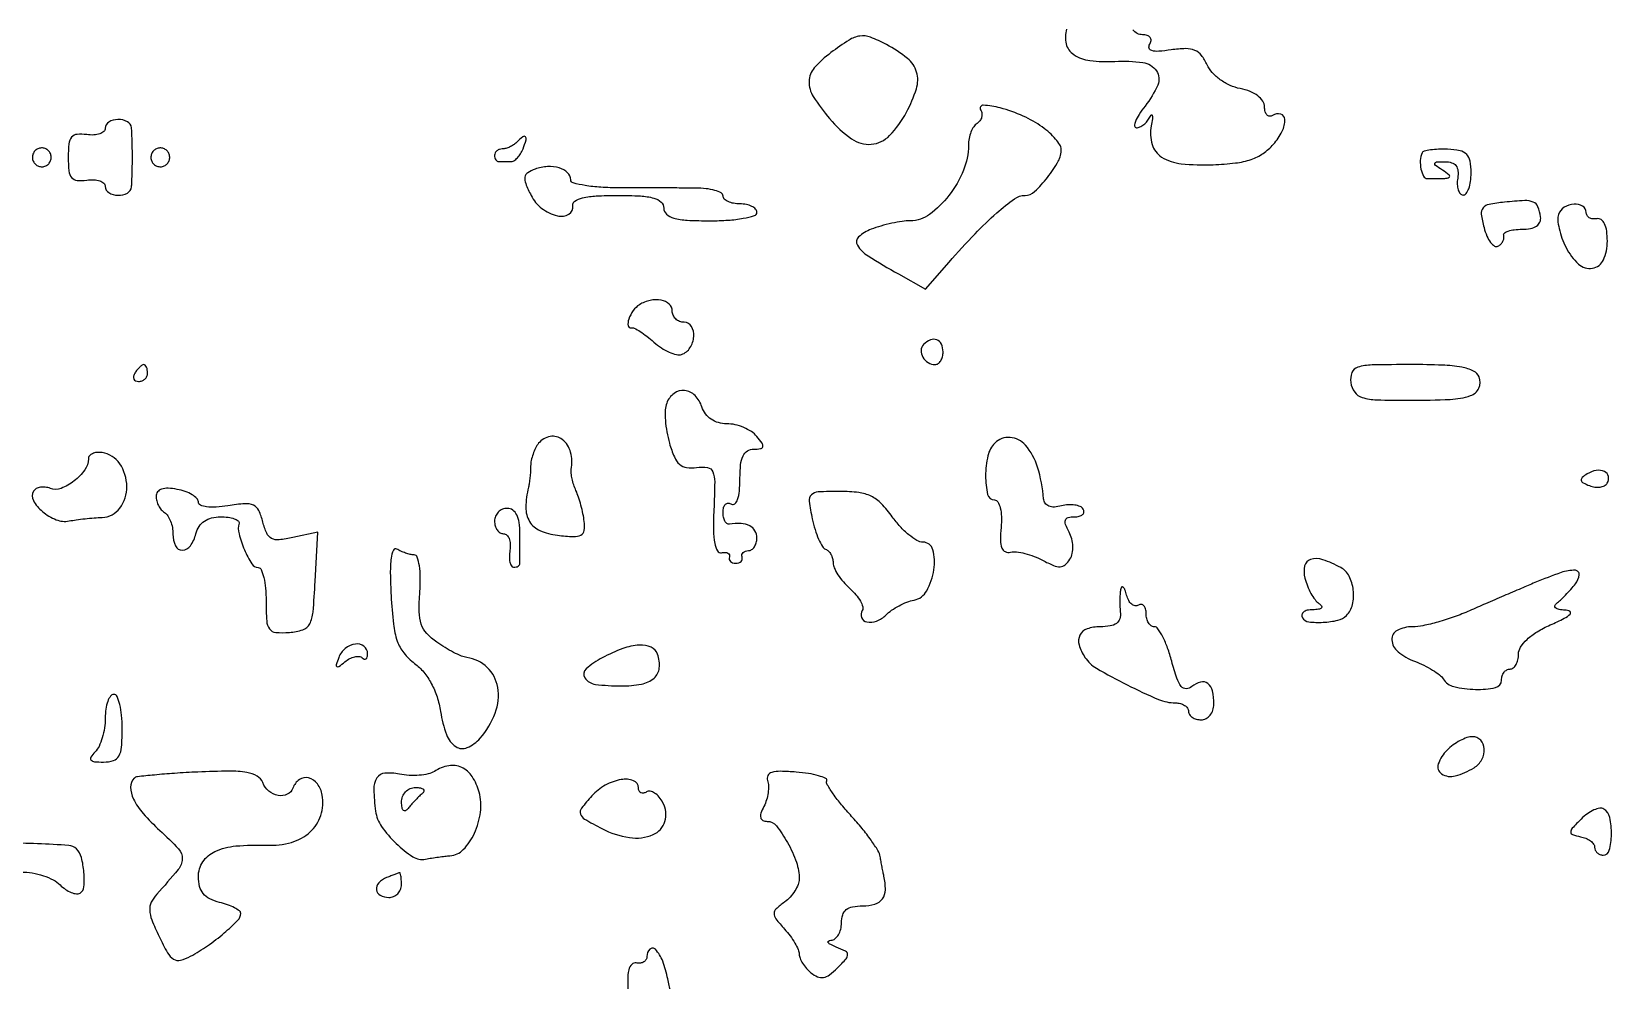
# Model space of a CAD drawing. Extents: x 0 to 5034, y 0 to 2560.
# Drawn here: x 1284.3 to 1471, y 966.2 to 1078.4 of the extents above; entities that cross this region are included whole.
import ezdxf

# ---------------------------------------------------------------- set-up
doc = ezdxf.new("R2010")
doc.units = 0

msp = doc.modelspace()

# ---------------------------------------------------------------- linework, layer by layer
for points in [[(1378.75, 1075.884913, 0.051175), (1376.778693, 1074.073148, 0.178009), (1376.15845, 1072.487937, 0.148602), (1376.664035, 1070.692009, 0.032523), (1378.588894, 1068.076725, 0.063527), (1381.176767, 1065.692765, 0.176918), (1383.523152, 1065.050171, 0.182956), (1385.677697, 1066.077181, 0.068552), (1387.674169, 1068.831639, 0.045384), (1388.849104, 1071.613793, 0.149958), (1388.871111, 1073.581124, 0.152487), (1387.787622, 1075.202304, 0.047438), (1385.315741, 1076.836657, 0.031031), (1383.415197, 1077.702191, 0.128007), (1382.169856, 1077.840586, 0.106465), (1380.893399, 1077.365821, 0.018195)], [(1293, 1066.937142, -0.212948), (1292.8301, 1066.556307, -0.100752), (1292.356567, 1066.2784, -0.072118), (1291.648283, 1066.145191, -0.045979), (1290.809589, 1066.187142, 0.056578), (1289.660559, 1066.220284, 0.20341), (1289.02564, 1065.885251, 0.146308), (1288.701732, 1065.104711, 0.025705), (1288.619178, 1063.5, 0.025705), (1288.701732, 1061.895289, 0.146308), (1289.02564, 1061.114749, 0.20341), (1289.660559, 1060.779716, 0.056578), (1290.809589, 1060.812858, -0.045979), (1291.648283, 1060.854809, -0.072118), (1292.356567, 1060.7216, -0.100752), (1292.8301, 1060.443693, -0.212948), (1293, 1060.062858, 0.265685), (1293.420834, 1059.326783, 0.128648), (1294.499533, 1059.021073, 0.125023), (1295.610616, 1059.279447, 0.253716), (1296.1, 1060, 0.014282), (1296.138721, 1060.543631, 0.003495), (1296.170625, 1061.440625, 0.003578), (1296.192656, 1062.469531, 0.003563), (1296.2, 1063.5, 0.003563), (1296.192656, 1064.530469, 0.003578), (1296.170625, 1065.559375, 0.003495), (1296.138721, 1066.456369, 0.014282), (1296.1, 1067, 0.253716), (1295.610616, 1067.720553, 0.125023), (1294.499533, 1067.978927, 0.128648), (1293.420834, 1067.673217, 0.265685)], [(1396.432523, 1069.10918, -0.103799), (1396.583752, 1068.690626, -0.098943), (1396.557803, 1068.238914, -0.096755), (1396.358537, 1067.823797, -0.094473), (1396.016312, 1067.510081, 0.110658), (1395.626531, 1067.129091, 0.050414), (1395.298542, 1066.492325, 0.046501), (1395.075293, 1065.721663, 0.047293), (1395, 1064.927414, -0.097921), (1394.41606, 1061.97431, -0.066345), (1392.69809, 1058.994127, -0.069986), (1390.406725, 1056.74713, -0.160322), (1388.136528, 1056, 0.036614), (1387.181415, 1055.929964, 0.016548), (1385.94559, 1055.705738, 0.016282), (1384.651051, 1055.381879, 0.021408), (1383.495414, 1054.998257, 0.09429), (1382.02592, 1054.094578, 0.359628), (1381.885581, 1053.105675, 0.116124), (1383.139302, 1051.8401, 0.012362), (1386.730257, 1049.715945), (1389.923885, 1047.93189), (1392.711943, 1051.113821, -0.010751), (1395.775123, 1054.461701, -0.021791), (1398.351219, 1056.933306, -0.023774), (1400.434267, 1058.595804, -0.157803), (1401.683078, 1059, 0.191998), (1402.819823, 1059.453212, 0.036939), (1404.341356, 1061.125627, 0.038536), (1405.619714, 1063.046027, 0.136044), (1405.968575, 1064.472506, 0.136684), (1405.812668, 1064.972509, 0.034006), (1405.294675, 1065.665432, 0.032218), (1404.570086, 1066.40624, 0.027513), (1403.718575, 1067.090665, 0.051434), (1401.47571, 1068.372617, 0.03657), (1398.746934, 1069.348237, 0.057052), (1396.756197, 1069.661906, 0.601698)], [(1341.583333, 1065.25, -0.052335), (1341.228895, 1064.962896, -0.038368), (1340.784375, 1064.720313, -0.03908), (1340.322312, 1064.554398, -0.066753), (1339.916667, 1064.5, 0.080377), (1339.566533, 1064.443348, 0.091482), (1339.269271, 1064.279687, 0.100741), (1339.070525, 1064.036048, 0.121457), (1339, 1063.75, 0.064853), (1339.037347, 1063.463272, 0.082425), (1339.146875, 1063.220313, 0.098894), (1339.309323, 1063.057784, 0.148195), (1339.5, 1063), (1340.115447, 1063), (1340.893011, 1063, 0.13875), (1341.276919, 1063.108626, 0.061199), (1341.692784, 1063.440625, 0.053891), (1342.075237, 1063.926204, 0.048303), (1342.361626, 1064.5, 0.017087), (1342.732153, 1065.573908, 0.282682), (1342.64138, 1065.925122, 0.382862), (1342.333886, 1065.936073, 0.02243)], [(1284.552786, 1064.08541, 0.099038), (1284.401684, 1063.679226, 0.097945), (1284.417584, 1063.244476, 0.097945), (1284.597789, 1062.848514, 0.099038), (1284.91459, 1062.552786, 0.099038), (1285.320774, 1062.401684, 0.097945), (1285.755524, 1062.417584, 0.097945), (1286.151486, 1062.597789, 0.099038), (1286.447214, 1062.91459, 0.099038), (1286.598316, 1063.320774, 0.097945), (1286.582416, 1063.755524, 0.097945), (1286.402211, 1064.151486, 0.099038), (1286.08541, 1064.447214, 0.099038), (1285.679226, 1064.598316, 0.097945), (1285.244476, 1064.582416, 0.097945), (1284.848514, 1064.402211, 0.099038)], [(1298.552786, 1064.08541, 0.099038), (1298.401684, 1063.679226, 0.097945), (1298.417584, 1063.244476, 0.097945), (1298.597789, 1062.848514, 0.099038), (1298.91459, 1062.552786, 0.099038), (1299.320774, 1062.401684, 0.097945), (1299.755524, 1062.417584, 0.097945), (1300.151486, 1062.597789, 0.099038), (1300.447214, 1062.91459, 0.099038), (1300.598316, 1063.320774, 0.097945), (1300.582416, 1063.755524, 0.097945), (1300.402211, 1064.151486, 0.099038), (1300.08541, 1064.447214, 0.099038), (1299.679226, 1064.598316, 0.097945), (1299.244476, 1064.582416, 0.097945), (1298.848514, 1064.402211, 0.099038)], [(1448.612029, 1064.036222, 0.092713), (1448.394375, 1063.141662, 0.065313), (1448.47386, 1062.106941, 0.074788), (1448.783656, 1061.274836, 0.27275), (1449.25, 1061, 0.004319), (1451.296522, 1061.017677, 0.12613), (1451.796296, 1061.155032, 0.528688), (1451.816506, 1061.410378, 0.02585), (1451, 1062, -0.012351), (1450.18256, 1062.557365, -0.324549), (1450.103629, 1062.795537, -0.311404), (1450.306036, 1062.952427, -0.011793), (1451.312858, 1062.984687, -0.07577), (1452.101162, 1062.871342, -0.155836), (1452.6092, 1062.521353, -0.143992), (1452.844486, 1061.91894, -0.06134), (1452.812858, 1061.045448, 0.046101), (1452.762738, 1060.2938, 0.070831), (1452.870965, 1059.651695, 0.097359), (1453.111833, 1059.21341, 0.209584), (1453.45, 1059.045448, 0.252273), (1453.814238, 1059.219794, 0.070668), (1454.120938, 1059.796143, 0.05311), (1454.33086, 1060.647296, 0.033935), (1454.4, 1061.664828, 0.042105), (1454.281564, 1063.068765, 0.154901), (1453.878453, 1063.851304, 0.149056), (1453.087129, 1064.275243, 0.038054), (1451.626895, 1064.451049, 0.018404), (1450.546949, 1064.458549, 0.026726), (1449.597372, 1064.379269, 0.025158), (1448.856692, 1064.239094, 0.231477)], [(1343.783767, 1062.110373, 0.060901), (1342.920314, 1061.677585, 0.211693), (1342.592586, 1061.163217, 0.133831), (1342.680784, 1060.406444, 0.020099), (1343.3133, 1058.998759, 0.114792), (1344.576238, 1057.471893, 0.103379), (1346.430872, 1056.587159, 0.193213), (1347.796928, 1056.783342, 0.323384), (1348.25, 1057.795455, -0.316013), (1348.480938, 1058.330418, -0.081574), (1349.400515, 1058.706612, -0.043145), (1351.024521, 1058.934307, -0.013266), (1353.5, 1059, -0.01212), (1356.247932, 1058.933383, -0.054498), (1357.833333, 1058.681818, -0.118311), (1358.683247, 1058.215544, -0.211442), (1359, 1057.5, 0.211442), (1359.316753, 1056.784456, 0.118311), (1360.166667, 1056.318182, 0.054498), (1361.752068, 1056.066617, 0.01212), (1364.5, 1056, 0.017105), (1366.60834, 1056.072146, 0.027868), (1368.384375, 1056.29375, 0.026982), (1369.707933, 1056.608967, 0.332234), (1370, 1057, 0.191087), (1369.848523, 1057.381882, 0.088204), (1369.4125, 1057.70625, 0.068025), (1368.765418, 1057.926307, 0.048028), (1368, 1058, -0.044491), (1367.234412, 1058.068259, -0.064329), (1366.5875, 1058.272868, -0.084193), (1366.150091, 1058.573916, -0.202712), (1366, 1058.928911, 0.276818), (1365.784645, 1059.288087, 0.052146), (1365.045312, 1059.588867, 0.04252), (1363.995306, 1059.798644, 0.027032), (1362.75, 1059.871139, 0.000352), (1361.11114, 1059.876699, 0.000125), (1358.765625, 1059.882418, 0.000124), (1356.189694, 1059.887419, 0.000146), (1353.75, 1059.890839, -0.01544), (1351.54571, 1059.961375, -0.025257), (1349.689063, 1060.172766, -0.022755), (1348.28661, 1060.470771, -0.341385), (1348, 1060.841624, 0.207512), (1347.635819, 1061.681331, 0.115525), (1346.65205, 1062.247649, 0.087985), (1345.260061, 1062.410952, 0.071181)], [(1458.351405, 1058.202744, 0.021335), (1456.514732, 1057.939856, 0.178598), (1455.806607, 1057.51702, 0.207947), (1455.601415, 1056.772651, 0.030072), (1455.923352, 1055.194205, 0.035248), (1456.26664, 1054.197807, 0.060599), (1456.70485, 1053.438298, 0.090265), (1457.162769, 1053.014774, 0.271525), (1457.571947, 1053, 0.070337), (1457.907895, 1053.247328, 0.074818), (1458.153947, 1053.573438, 0.082882), (1458.275262, 1053.925735, 0.12261), (1458.25, 1054.25, -0.316921), (1458.33615, 1054.536535, -0.082924), (1458.78182, 1054.779687, -0.053885), (1459.504724, 1054.946142, -0.029671), (1460.411516, 1055, 0.044881), (1461.432341, 1055.091817, 0.103088), (1462.144107, 1055.38012, 0.147668), (1462.529588, 1055.849781, 0.135772), (1462.607127, 1056.471056, 0.057962), (1462.288297, 1057.662267, 0.204541), (1461.742477, 1058.213093, 0.110088), (1460.732003, 1058.38359, 0.011842)], [(1464.720539, 1056.75, 0.109684), (1464.638124, 1056.090473, 0.032846), (1464.8003, 1055.084563, 0.031194), (1465.136997, 1053.947494, 0.029257), (1465.618545, 1052.835745, 0.090432), (1467.089603, 1050.891076, 0.228131), (1468.74525, 1050.389397, 0.255202), (1470.030197, 1051.37457, 0.104618), (1470.5, 1053.595329, 0.033726), (1470.419497, 1054.78744, 0.076453), (1470.163932, 1055.651852, 0.126299), (1469.761534, 1056.138081, 0.209378), (1469.25, 1056.25, -0.077768), (1468.772455, 1056.229849, -0.10725), (1468.367188, 1056.367188, -0.125576), (1468.098139, 1056.638866, -0.133456), (1468, 1057, 0.265533), (1467.580178, 1057.734789, 0.153362), (1466.558746, 1057.972086, 0.120867), (1465.398964, 1057.592052, 0.169282)], [(1356.119523, 1046.07387, 0.100279), (1355.386058, 1045.385814, 0.068573), (1354.856467, 1044.36983, 0.123324), (1354.780461, 1043.598084, 0.438217), (1355.145012, 1043.35, -0.176751), (1355.51048, 1043.305415, -0.023167), (1356.201895, 1042.91173, -0.024609), (1357.006043, 1042.345928, -0.018306), (1357.837148, 1041.647379, 0.037438), (1358.71059, 1040.968483, 0.042354), (1359.641449, 1040.458471, 0.046886), (1360.493844, 1040.173285, 0.138605), (1361.104763, 1040.201588, 0.17215), (1362.093466, 1040.973225, 0.12224), (1362.544936, 1042.318186, 0.154617), (1362.270791, 1043.509284, 0.265424), (1361.411516, 1044, -0.093367), (1360.872704, 1044.1015, -0.09643), (1360.414633, 1044.391667, -0.099161), (1360.108042, 1044.824591, -0.105014), (1360, 1045.333333, 0.213078), (1359.637311, 1046.145766, 0.136456), (1358.696238, 1046.611792, 0.101745), (1357.400427, 1046.59336, 0.084339)], [(1389.693853, 1041.36052, 0.191124), (1389.401415, 1040.683432, 0.139481), (1389.603969, 1039.880661, 0.123736), (1390.230079, 1039.235684, 0.139398), (1391.059017, 1039, 0.156819), (1391.417907, 1039.1154, 0.097386), (1391.723586, 1039.440625, 0.079459), (1391.929934, 1039.926402, 0.06085), (1392, 1040.5, 0.103624), (1391.806289, 1041.424643, 0.202875), (1391.269246, 1041.932483, 0.1934), (1390.508765, 1041.913511, 0.094876)], [(1296.5, 1038, 0.082592), (1296.343488, 1037.6179, 0.161196), (1296.3746, 1037.29375, 0.182303), (1296.586039, 1037.078288, 0.108972), (1296.940983, 1037, 0.093332), (1297.345238, 1037.076123, 0.09642), (1297.688914, 1037.29375, 0.099167), (1297.918938, 1037.618444, 0.105053), (1298, 1038, 0.042167), (1297.967655, 1038.382849, 0.061769), (1297.870461, 1038.70625, 0.081139), (1297.727648, 1038.92554, 0.210953), (1297.559017, 1039, 0.151918), (1297.34829, 1038.934461, 0.038439), (1297.066025, 1038.70625, 0.035638), (1296.768994, 1038.382774, 0.029505)], [(1440.180449, 1036.883453, 0.117501), (1440.641042, 1035.742795, 0.16641), (1441.522802, 1035.108904, 0.066073), (1443.241629, 1034.8288, 0.007601), (1447.16571, 1034.772342, 0.011201), (1451.938357, 1034.883166, 0.070021), (1454.332933, 1035.332355, 0.206736), (1455.307208, 1036.20948, 0.2018), (1455.349337, 1037.532025, 0.195348), (1454.687061, 1038.239737, 0.063035), (1453.291241, 1038.681951, 0.035933), (1451.01435, 1038.93128, 0.009309), (1447.32346, 1039, 0.005103), (1442.6926, 1038.952733, 0.067014), (1441.001442, 1038.6898, 0.232721), (1440.308275, 1038.050016, 0.130221)], [(1359.340067, 1034.443818, 0.081888), (1359.172393, 1033.629196, 0.027219), (1359.190539, 1032.406581, 0.026259), (1359.358903, 1031.030788, 0.027037), (1359.669603, 1029.693818, 0.029488), (1360.244354, 1028.076015, 0.110656), (1360.867283, 1027.204806, 0.14911), (1361.690982, 1026.823439, 0.070022), (1362.876329, 1026.826103, -0.073709), (1364.165328, 1026.819541, -0.263716), (1364.788623, 1026.327825, -0.100788), (1365.0141, 1025.131407, -0.007661), (1364.915094, 1021.826103, 0.013148), (1364.869723, 1019.435019, 0.043107), (1365.017107, 1017.863014, 0.083504), (1365.337554, 1016.974857, 0.328516), (1365.836916, 1016.75, -0.057639), (1366.264472, 1016.791419, -0.121192), (1366.584906, 1016.70625, -0.185653), (1366.748182, 1016.513452, -0.165821), (1366.75, 1016.25, 0.134046), (1366.734221, 1015.964677, 0.144529), (1366.867188, 1015.720312, 0.119977), (1367.136664, 1015.556358, 0.077096), (1367.5, 1015.5, 0.077096), (1367.863336, 1015.556358, 0.119977), (1368.132812, 1015.720312, 0.144529), (1368.265779, 1015.964677, 0.134046), (1368.25, 1016.25, -0.134046), (1368.234221, 1016.535323, -0.144529), (1368.367188, 1016.779688, -0.119977), (1368.636664, 1016.943642, -0.077096), (1369, 1017, 0.148195), (1369.381354, 1017.115568, 0.098894), (1369.70625, 1017.440625, 0.082425), (1369.925306, 1017.926543, 0.064853), (1370, 1018.5, 0.13207), (1369.770102, 1019.355182, 0.146926), (1369.148513, 1019.938669, 0.106242), (1368.127449, 1020.199755, 0.048851), (1366.75, 1020.118421, -0.211938), (1366.464248, 1020.194772, -0.103366), (1366.220313, 1020.492747, -0.073584), (1366.054926, 1020.97075, -0.046583), (1366, 1021.559017, -0.066118), (1366.073267, 1022.110654, -0.138808), (1366.29375, 1022.478525, -0.191142), (1366.620352, 1022.607943, -0.139169), (1367, 1022.5, 0.336396), (1367.397523, 1022.538053, 0.125298), (1367.723169, 1023.038303, 0.059005), (1367.93521, 1024.033693, 0.023007), (1368, 1025.440983, -0.023779), (1368.081041, 1027.144059, -0.083349), (1368.363967, 1028.201597, -0.146167), (1368.872008, 1028.783186, -0.141564), (1369.622445, 1029, 0.035496), (1370.434686, 1029.057736, 0.304492), (1370.691858, 1029.28931, 0.217533), (1370.618371, 1029.689039, 0.020633), (1370, 1030.5, 0.075352), (1369.354899, 1031.074592, 0.04452), (1368.442185, 1031.559375, 0.043407), (1367.420822, 1031.889376, 0.056498), (1366.444943, 1032, -0.067826), (1365.443913, 1032.136419, -0.081604), (1364.58305, 1032.535128, -0.085097), (1363.921782, 1033.171693, -0.082012), (1363.5, 1034, 0.118438), (1362.688525, 1035.344249, 0.173104), (1361.454562, 1035.938949, 0.189963), (1360.208681, 1035.595259, 0.140863)], [(1344.20942, 1029.690559, 0.050095), (1343.84987, 1029.125357, 0.03211), (1343.545124, 1028.409102, 0.032142), (1343.335063, 1027.661198, 0.050912), (1343.2635, 1027, -0.013507), (1343.242068, 1026.352496, -0.01036), (1343.184914, 1025.646875, -0.010499), (1343.103832, 1024.988508, -0.024332), (1343.008772, 1024.5, 0.055066), (1342.694211, 1022.109288, 0.141453), (1343.138657, 1020.440173, 0.156946), (1344.362376, 1019.370856, 0.072776), (1346.423971, 1018.819083, 0.016566), (1348.345193, 1018.659082, 0.132573), (1349.20564, 1018.845765, 0.242915), (1349.586939, 1019.383337, 0.065838), (1349.596468, 1020.459677, 0.020772), (1349.447715, 1021.357605, 0.0139), (1349.20671, 1022.370889, 0.01401), (1348.917805, 1023.341426, 0.026628), (1348.622763, 1024.100797, -0.026449), (1348.358713, 1024.779682, -0.024993), (1348.162083, 1025.495501, -0.02583), (1348.052756, 1026.146212, -0.07506), (1348.068687, 1026.600797, 0.112499), (1347.989, 1028.633303, 0.159441), (1347.005295, 1030.136515, 0.216095), (1345.56507, 1030.503448, 0.184021)], [(1398.121855, 1029.721855, 0.14252), (1397.301073, 1028.22748, 0.053104), (1397.028245, 1025.823888, 0.05671), (1397.260026, 1023.653365, 0.35124), (1398.075366, 1023, -0.268156), (1398.474022, 1022.769631, -0.071813), (1398.755929, 1022.062692, -0.051669), (1398.895533, 1021.017818, -0.029924), (1398.857164, 1019.75, 0.021423), (1398.784083, 1018.204277, 0.092435), (1398.948012, 1017.303121, 0.19876), (1399.348856, 1016.87858, 0.16163), (1399.976359, 1016.814854, -0.085612), (1400.682389, 1016.849103, -0.031166), (1401.67045, 1016.664556, -0.029807), (1402.748282, 1016.323382, -0.03132), (1403.759597, 1015.861068, 0.022906), (1405.048787, 1015.245312, 0.11053), (1405.843154, 1015.101072, 0.170471), (1406.439396, 1015.338004, 0.075464), (1406.995261, 1015.992332, 0.086885), (1407.267952, 1016.674589, 0.059614), (1407.341224, 1017.506819, 0.056415), (1407.214179, 1018.383077, 0.058743), (1406.895041, 1019.196118, -0.030644), (1406.479588, 1020.101689, -0.177908), (1406.470943, 1020.618512, -0.252896), (1406.789973, 1020.909806, -0.061221), (1407.523833, 1021, 0.057264), (1408.094307, 1021.065551, 0.12329), (1408.485234, 1021.266173, 0.19062), (1408.637629, 1021.562807, 0.164315), (1408.558021, 1021.90612, 0.15438), (1408.198685, 1022.21553, 0.064046), (1407.575304, 1022.392509, 0.054994), (1406.805232, 1022.422423, 0.046215), (1405.999004, 1022.289489, -0.051328), (1405.152098, 1022.158708, -0.108015), (1404.498916, 1022.26717, -0.146983), (1404.075405, 1022.603819, -0.131523), (1403.88465, 1023.133369, 0.052588), (1403.169477, 1026.866424, 0.10647), (1401.724886, 1029.470321, 0.194324), (1399.92462, 1030.380914, 0.220948)], [(1291, 1027.840088, -0.1584), (1290.577796, 1026.540809, -0.070955), (1289.312899, 1025.236479, -0.072222), (1287.767107, 1024.361896, -0.186388), (1286.506326, 1024.359199, 0.062165), (1285.91451, 1024.50543, 0.069895), (1285.328736, 1024.492836, 0.079954), (1284.838124, 1024.32991, 0.135068), (1284.522834, 1024.036946, 0.271969), (1284.497842, 1022.925551, 0.091525), (1285.572513, 1021.626498, 0.079749), (1287.198838, 1020.656177, 0.14285), (1288.735128, 1020.50979, -0.013719), (1289.56369, 1020.644645, -0.007045), (1290.608246, 1020.770404, -0.006995), (1291.687953, 1020.869733, -0.010475), (1292.633369, 1020.923489, 0.230041), (1294.708015, 1022.024927, 0.15965), (1295.541672, 1024.593016, 0.149996), (1294.711107, 1027.27316, 0.209691), (1292.612387, 1028.586384, 0.058566), (1291.995556, 1028.60411, 0.08652), (1291.473639, 1028.464777, 0.113608), (1291.12676, 1028.195709, 0.172896)], [(1468.118408, 1026.07318, 0.03936), (1467.533274, 1025.644526, 0.268353), (1467.419978, 1025.319611, 0.227867), (1467.64177, 1025.0198, 0.029854), (1468.384129, 1024.682837, 0.058511), (1469.018371, 1024.521214, 0.067768), (1469.641177, 1024.522896, 0.078711), (1470.158376, 1024.680128, 0.142196), (1470.484287, 1024.974576, 0.191013), (1470.62606, 1025.771326, 0.23802), (1470.165803, 1026.353794, 0.152732), (1469.196475, 1026.482104, 0.095806)], [(1299, 1023.420345, 0.067793), (1299.074098, 1022.876357, 0.052383), (1299.29375, 1022.31904, 0.053437), (1299.617301, 1021.832525, 0.081071), (1300, 1021.5, -0.111412), (1300.383556, 1021.123976, -0.050262), (1300.70625, 1020.49335, -0.046318), (1300.925923, 1019.729296, -0.046881), (1301, 1018.940983, 0.10744), (1301.300908, 1017.556798, 0.299625), (1302.10369, 1017.052987, 0.24095), (1303.052979, 1017.56502, 0.087088), (1303.710251, 1019, -0.082332), (1304.091353, 1019.85323, -0.096222), (1304.711977, 1020.485352, -0.089464), (1305.563245, 1020.869873, -0.061532), (1306.616631, 1021, -0.030002), (1307.516103, 1020.945979, -0.052709), (1308.241686, 1020.779688, -0.07762), (1308.70164, 1020.53698, -0.306214), (1308.801875, 1020.25, 0.129366), (1308.800648, 1018.978355, 0.03778), (1309.443388, 1017.113214, 0.03449), (1310.315258, 1015.423432, 0.262145), (1311.067388, 1015, -0.30284), (1311.429016, 1014.758853, -0.040556), (1311.726045, 1013.842599, -0.035798), (1311.932538, 1012.56998, -0.022326), (1312, 1011.059913, 0.014947), (1312.07117, 1008.679682, 0.144796), (1312.411322, 1007.740188, 0.217137), (1313.145008, 1007.331537, 0.038987), (1314.75, 1007.327334, 0.06062), (1316.350234, 1007.645735, 0.198743), (1317.151592, 1008.334345, 0.09569), (1317.550511, 1009.733454, 0.008759), (1317.802619, 1013.358434), (1318.105239, 1019.182025), (1315.174264, 1018.538275, -0.028302), (1313.537953, 1018.274856, -0.146483), (1312.647804, 1018.444086, -0.171099), (1312.07296, 1019.057302, -0.042097), (1311.6185, 1020.383881, 0.04705), (1311.140092, 1021.736599, 0.17694), (1310.514724, 1022.36344, 0.129258), (1309.504149, 1022.546529, 0.020756), (1307.496856, 1022.305777, -0.023571), (1306.083911, 1022.144369, -0.048461), (1304.972048, 1022.178, -0.073018), (1304.2402, 1022.382802, -0.296278), (1304, 1022.75258, 0.199701), (1303.823967, 1023.175745, 0.061138), (1303.265625, 1023.60929, 0.050421), (1302.457059, 1023.98734, 0.036946), (1301.5, 1024.244751, 0.035255), (1300.414394, 1024.373894, 0.091871), (1299.638174, 1024.268221, 0.150756), (1299.176152, 1023.939917, 0.164907)], [(1376.542161, 1020.75, 0.022006), (1376.874904, 1019.481146, 0.02868), (1377.295318, 1018.356771, 0.028859), (1377.73862, 1017.49022, 0.171023), (1378.121616, 1017.166667, -0.110151), (1378.457595, 1016.945528, -0.066568), (1378.741975, 1016.560632, -0.061689), (1378.934471, 1016.078914, -0.064324), (1379, 1015.571654, 0.108873), (1379.133751, 1014.964685, 0.0353), (1379.580573, 1014.155182, 0.033272), (1380.22006, 1013.298868, 0.031828), (1380.976419, 1012.521341, -0.032606), (1381.697178, 1011.778101, -0.04602), (1382.227525, 1011.023924, -0.055148), (1382.514685, 1010.364524, -0.216833), (1382.460107, 1009.935451, 0.22815), (1382.371274, 1009.09216, 0.2636), (1382.976137, 1008.570519, 0.141929), (1384.145399, 1008.671079, 0.104789), (1385.240102, 1009.382959, -0.045627), (1385.91704, 1009.946466, -0.028797), (1386.796524, 1010.48018, -0.02882), (1387.729847, 1010.90849, -0.046311), (1388.570721, 1011.150339, 0.225226), (1390.067537, 1012.242974, 0.086096), (1390.913293, 1014.749647, 0.103465), (1390.789184, 1017.108839, 0.340303), (1389.631453, 1018, -0.135898), (1388.913092, 1018.198922, -0.037563), (1387.947917, 1018.88125, -0.035007), (1386.92769, 1019.851797, -0.030406), (1386, 1021, 0.036802), (1384.712952, 1022.551991, 0.087945), (1383.507465, 1023.429897, 0.083216), (1382.031645, 1023.867011, 0.030485), (1379.852451, 1024, 0.011543), (1377.232863, 1023.939517, 0.184564), (1376.433923, 1023.591143, 0.236381), (1376.176489, 1022.840417, 0.019644)], [(1339, 1020.5, 0.069132), (1339.079649, 1019.926691, 0.085298), (1339.312215, 1019.440625, 0.099967), (1339.65755, 1019.115627, 0.139851), (1340.062858, 1019, -0.194219), (1340.442993, 1018.846553, -0.109707), (1340.7216, 1018.42585, -0.079837), (1340.854421, 1017.793575, -0.051657), (1340.812858, 1017.045448, 0.036088), (1340.747585, 1016.293386, 0.057467), (1340.812215, 1015.651695, 0.079102), (1340.986153, 1015.207284, 0.249846), (1341.25, 1015.045448, 0.065079), (1341.536743, 1015.065395, 0.086576), (1341.779687, 1015.160225, 0.105889), (1341.941744, 1015.31298, 0.152144), (1342, 1015.5), (1342, 1016.734375), (1342, 1019, 0.033607), (1341.911037, 1020.322075, 0.082504), (1341.625, 1021.25, 0.12651), (1341.148955, 1021.797909, 0.152103), (1340.5, 1022, 0.099038), (1339.927543, 1021.885486, 0.097945), (1339.440625, 1021.559375, 0.097945), (1339.114514, 1021.072457, 0.099038)], [(1326.77342, 1011.673651, 0.013862), (1327.049862, 1008.309604, 0.056237), (1327.501893, 1006.307631, 0.085431), (1328.278159, 1004.902995, 0.063132), (1329.556114, 1003.665341, -0.060957), (1330.62526, 1002.63885, -0.047525), (1331.520772, 1001.2985, -0.044499), (1332.198504, 999.717978, -0.039416), (1332.619657, 997.977073, 0.045382), (1333.315423, 995.243871, 0.160303), (1334.408814, 993.828843, 0.257393), (1335.767124, 993.704655, 0.109975), (1337.287763, 994.817439, 0.090445), (1339.072765, 997.798073, 0.13115), (1339.372501, 1000.835078, 0.162255), (1338.138428, 1003.181738, 0.156054), (1335.723228, 1004.364358, -0.063432), (1335.094988, 1004.539868, -0.017732), (1334.167664, 1004.970305, -0.017588), (1333.144198, 1005.536369, -0.01766), (1332.164466, 1006.17225, -0.055386), (1330.981073, 1007.213671, -0.104305), (1330.33985, 1008.306539, -0.078408), (1330.093477, 1009.774768, -0.021372), (1330.171249, 1012.132033, 0.021055), (1330.227914, 1013.817033, 0.036031), (1330.11481, 1015.218686, 0.042385), (1329.872618, 1016.220204, 0.313787), (1329.5, 1016.498036, -0.048431), (1329.042779, 1016.557516, -0.025446), (1328.490901, 1016.714439, -0.025062), (1327.936889, 1016.934453, -0.035052), (1327.469026, 1017.188964, 0.458226), (1327.046975, 1017.062533, 0.073867), (1326.783353, 1016.120727, 0.034522), (1326.683702, 1014.357077, 0.010424)], [(1434.755904, 1013.75, 0.033528), (1435.053714, 1012.834767, 0.031266), (1435.47704, 1011.945123, 0.032753), (1435.954686, 1011.203402, 0.084988), (1436.412284, 1010.765313, -0.085836), (1436.723968, 1010.465909, -0.365067), (1436.708235, 1010.227252, -0.170502), (1436.382715, 1010.063067, -0.03024), (1435.690983, 1010.015313, 0.051844), (1435.039062, 1009.941952, 0.11155), (1434.583753, 1009.728804, 0.184437), (1434.394868, 1009.417944, 0.185796), (1434.462011, 1009.061467, 0.228832), (1435.217881, 1008.579848, 0.042419), (1436.912608, 1008.524581, 0.043989), (1438.651404, 1008.769809, 0.140251), (1439.666667, 1009.333333, 0.140343), (1440.378062, 1010.615549, 0.086099), (1440.475291, 1012.353168, 0.087626), (1439.984672, 1013.993184, 0.154695), (1439.007546, 1014.995961, 0.040626), (1436.869523, 1015.925697, 0.154731), (1435.432576, 1015.957251, 0.275513), (1434.728946, 1015.198978, 0.114979)], [(1461.94845, 1013.221423, 0.00176), (1460.323002, 1012.53346, 0.000862), (1458.256687, 1011.646093, 0.000855), (1456.112235, 1010.716432, 0.001242), (1454.223249, 1009.888089, -0.018755), (1452.4044, 1009.165332, -0.016998), (1450.476276, 1008.554626, -0.0173), (1448.713261, 1008.126642, -0.050932), (1447.473249, 1008, 0.118176), (1445.670225, 1007.567818, 0.299209), (1445.032324, 1006.450628, 0.210393), (1445.760652, 1005.042667, 0.079002), (1447.729648, 1003.912688, -0.02274), (1448.821169, 1003.439844, -0.024075), (1449.844037, 1002.87785, -0.0246), (1450.672558, 1002.311348, -0.092335), (1451.094445, 1001.847185, 0.198244), (1452.372968, 1000.923178, 0.053056), (1454.912727, 1000.595316, 0.056946), (1457.284265, 1000.81268, 0.355321), (1458, 1001.692691, -0.074907), (1458.075254, 1002.192185, -0.088711), (1458.29375, 1002.615978, -0.100683), (1458.618645, 1002.89928, -0.129829), (1459, 1003, 0.171827), (1459.38155, 1003.13511, 0.093924), (1459.70625, 1003.518395, 0.074363), (1459.925905, 1004.08965, 0.054713), (1460, 1004.764749, -0.146398), (1460.250614, 1005.60234, -0.061523), (1461.019776, 1006.507497, -0.049284), (1462.210337, 1007.403328, -0.031143), (1463.75, 1008.213344, 0.0106), (1465.409212, 1009.00105, 0.080453), (1466.109115, 1009.506018, 0.496901), (1466.067824, 1009.805314, 0.120079), (1465.5, 1009.963908, -0.035902), (1464.793608, 1010.038439, -0.125326), (1464.379539, 1010.226461, -0.306043), (1464.30007, 1010.482261, -0.162509), (1464.5, 1010.765313, 0.030577), (1464.969304, 1011.15642, 0.011982), (1465.568774, 1011.74929, 0.011808), (1466.188345, 1012.423278, 0.014415), (1466.734124, 1013.083333, 0.138371), (1467.170791, 1014.154506, 0.438811), (1466.720781, 1014.67287, 0.09184), (1465.04407, 1014.412047, 0.014845)], [(1413.000847, 1012.5, 0.037886), (1412.923943, 1011.996043, 0.014094), (1412.889884, 1011.279688, 0.013872), (1412.896506, 1010.493332, 0.016304), (1412.947704, 1009.75, -0.096312), (1412.874789, 1008.947923, -0.165243), (1412.493996, 1008.403343, -0.11953), (1411.751303, 1008.093599, -0.039318), (1410.562858, 1008, 0.080999), (1409.024846, 1007.749198, 0.199104), (1408.17759, 1007.011537, 0.189798), (1408.078109, 1005.860796, 0.073493), (1408.765313, 1004.384334, 0.116337), (1410.136064, 1003.089766, 0.014697), (1413.742618, 1001.139132, 0.015471), (1417.457877, 999.410601, 0.101477), (1419.460162, 999, -0.063096), (1420.048912, 998.925408, -0.081157), (1420.547673, 998.70625, -0.098297), (1420.881423, 998.38137, -0.151877), (1421, 998, 0.148195), (1421.115568, 997.618646, 0.098894), (1421.440625, 997.29375, 0.082425), (1421.926543, 997.074694, 0.064853), (1422.5, 997, 0.121457), (1423.072097, 997.141051, 0.100741), (1423.559375, 997.538542, 0.091482), (1423.886697, 998.133065, 0.080377), (1424, 998.833333, 0.054226), (1423.828801, 1000.407268, 0.171226), (1423.277112, 1001.295386, 0.242825), (1422.439219, 1001.464668, 0.104287), (1421.400462, 1000.91739, -0.16894), (1420.728065, 1000.665829, -0.235386), (1420.156193, 1000.934406, -0.0868), (1419.628423, 1001.90926, -0.015002), (1419.019908, 1003.926066, 0.020634), (1418.529745, 1005.48685, 0.030584), (1417.962727, 1006.803282, 0.030886), (1417.398566, 1007.76701, 0.249872), (1416.961456, 1008, -0.159289), (1416.59474, 1008.119869, -0.096886), (1416.282428, 1008.457961, -0.078613), (1416.071529, 1008.96281, -0.059773), (1416, 1009.559017, 0.060173), (1415.932866, 1010.114845, 0.128661), (1415.728482, 1010.492265, 0.191448), (1415.426126, 1010.634699, 0.155102), (1415.075682, 1010.546774, -0.183658), (1414.687459, 1010.471988, -0.13522), (1414.287851, 1010.660981, -0.095139), (1413.935574, 1011.105169, -0.056469), (1413.691683, 1011.737757, 0.023228), (1413.499201, 1012.356468, 0.097365), (1413.299132, 1012.688591, 0.391036), (1413.131521, 1012.703546, 0.173488)], [(1320.584097, 1004.358556, 0.013724), (1320.283996, 1003.507371, 0.330539), (1320.360415, 1003.282028, 0.321626), (1320.601698, 1003.286125, 0.013349), (1321.319117, 1003.849881, -0.049894), (1321.889995, 1004.234615, -0.06579), (1322.476364, 1004.456613, -0.081607), (1322.98828, 1004.491311, -0.174289), (1323.342009, 1004.324657, 0.113033), (1323.592176, 1004.167715, 0.253554), (1323.806715, 1004.20266, 0.172529), (1323.953729, 1004.43152, 0.057388), (1324, 1004.833333, 0.235919), (1323.566644, 1005.700657, 0.198074), (1322.56106, 1005.960619, 0.137723), (1321.364087, 1005.437771, 0.130441)], [(1351.730487, 1004.330003, 0.058258), (1349.822654, 1003.022209, 0.376921), (1349.680642, 1001.957391, 0.217441), (1350.918066, 1001.191454, 0.03152), (1353.952028, 1001, 0.045224), (1356.367536, 1001.218927, 0.134404), (1357.852876, 1001.932735, 0.191996), (1358.464963, 1003.119338, 0.108544), (1358.269359, 1004.75, 0.2082), (1357.492903, 1005.589912, 0.120134), (1356.113703, 1005.833737, 0.073273), (1354.158596, 1005.416147, 0.031966)], [(1293, 997.2, -0.038105), (1292.911466, 996.039977, -0.034792), (1292.6475, 994.87, -0.036597), (1292.260981, 993.857336, -0.087124), (1291.8, 993.2, 0.043912), (1291.293644, 992.595934, 0.338229), (1291.308333, 992.25, 0.201593), (1291.705795, 992.043983, 0.02009), (1292.8, 992, 0.075294), (1293.96515, 992.176459, 0.194224), (1294.6125, 992.704545, 0.109389), (1294.925331, 993.772585, 0.016757), (1295, 996, 0.023598), (1294.92761, 997.532944, 0.037669), (1294.70625, 998.825, 0.04382), (1294.387127, 999.748945, 0.295869), (1294, 1000, 0.244321), (1293.616289, 999.8006, 0.067418), (1293.29375, 999.1775, 0.051875), (1293.072887, 998.272498, 0.033941)], [(1451.562237, 993.41938, 0.111483), (1450.522994, 991.774033, 0.346294), (1450.915213, 990.611676, 0.215076), (1452.524466, 990.360351, 0.072532), (1454.75, 991.337137, 0.127686), (1455.668573, 992.306694, 0.139167), (1455.961194, 993.568692, 0.178247), (1455.52945, 994.585602, 0.20701), (1454.571429, 995, 0.083925), (1453.911328, 994.888416, 0.037202), (1453.098193, 994.535693, 0.03547), (1452.27249, 994.02425, 0.040002)], [(1331.88402, 990.893621, -0.088471), (1331.160299, 990.591867, -0.035796), (1330.098743, 990.434701, -0.034009), (1328.904464, 990.425826, -0.03664), (1327.75, 990.58123, 0.072527), (1326.049574, 990.687227, 0.233775), (1325.106032, 990.11927, 0.149706), (1324.733125, 988.784546, 0.027189), (1324.938714, 986.191825, 0.119435), (1325.641824, 984.385683, 0.049255), (1327.358971, 982.377424, 0.048722), (1329.344194, 980.812415, 0.192771), (1330.841698, 980.525431, -0.007845), (1331.566306, 980.654172, -0.005762), (1332.373289, 980.774998, -0.005824), (1333.139773, 980.87166, -0.012881), (1333.726947, 980.923489, 0.187814), (1335.310042, 981.6564, 0.084236), (1336.62172, 983.582595, 0.075848), (1337.333138, 986.072023, 0.097375), (1337.173571, 988.443385, 0.078146), (1336.354875, 990.29005, 0.141872), (1335.118358, 991.365098, 0.154562), (1333.578823, 991.561829, 0.098293)], [(1296.419979, 990.083333, 0.205378), (1295.992577, 989.026278, 0.109086), (1296.331788, 987.629241, 0.066714), (1297.478349, 985.912144, 0.027638), (1299.44018, 983.918007, -0.019638), (1301.658647, 981.733997, -0.202424), (1302.095137, 980.554746, -0.162619), (1301.605892, 979.283422, -0.011685), (1299.101527, 976.388252, 0.067843), (1298.43819, 975.420812, 0.129622), (1298.245171, 974.505149, 0.082396), (1298.498803, 973.340749, 0.016521), (1299.352005, 971.388028, 0.016992), (1300.358591, 969.449596, 0.124701), (1301.073262, 968.699253, 0.206552), (1301.879319, 968.573926, 0.059637), (1303.079583, 969.042592, 0.029634), (1305.074262, 970.267319, 0.024604), (1307.043494, 971.792803, 0.019429), (1308.658551, 973.288801, 0.198756), (1309, 974.113833, 0.240447), (1308.847999, 974.411638, 0.03712), (1308.265625, 974.770878, 0.03453), (1307.457661, 975.121548, 0.023641), (1306.5, 975.410644, -0.053868), (1305.340186, 975.838664, -0.105782), (1304.573947, 976.448155, -0.110383), (1304.143907, 977.298553, -0.062158), (1304, 978.451664, -0.147666), (1304.531043, 980.210574, -0.139645), (1305.956328, 981.427921, -0.086446), (1308.43233, 982.078418, -0.030669), (1312.106611, 982.163427, 0.078751), (1314.98816, 982.507929, 0.116003), (1317.206953, 983.740715, 0.132019), (1318.460423, 985.695608, 0.1191), (1318.630182, 988.09752, 0.116167), (1318.065734, 989.440719, 0.178656), (1317.027878, 990.132767, 0.214233), (1315.932289, 989.924825, 0.155042), (1315.166667, 988.925, -0.197524), (1314.501697, 988.190715, -0.157405), (1313.43321, 988.048177, -0.130318), (1312.326895, 988.567394, -0.127283), (1311.611277, 989.570611, 0.17416), (1310.94879, 990.339393, 0.088597), (1309.72928, 990.767946, 0.043014), (1307.647491, 990.924845, 0.008619), (1303.924268, 990.820611, 0.005229), (1301.178899, 990.66758, 0.007948), (1298.797606, 990.471784, 0.003646), (1296.787469, 990.259483, 0.168807)], [(1350.494452, 987.993869, 0.019495), (1349.280718, 986.542826, 0.243845), (1349.157008, 985.86004, 0.188872), (1349.633514, 985.261616, 0.0114), (1351.684259, 984.135455, 0.08172), (1354.930563, 983.072932, 0.139009), (1357.744842, 983.420879, 0.226075), (1359.133829, 984.982799, 0.195844), (1358.903023, 987.181204, 0.050673), (1358.449009, 987.855404, 0.073627), (1357.915382, 988.332852, 0.097192), (1357.389308, 988.54856, 0.189451), (1356.949827, 988.468991, -0.088302), (1356.587162, 988.325219, -0.167147), (1356.279012, 988.365491, -0.177958), (1356.073575, 988.582773, -0.101637), (1356, 988.940983, 0.311362), (1355.411761, 989.794027, 0.134239), (1353.966824, 989.933929, 0.085811), (1352.086277, 989.265397, 0.080791)], [(1371.25932, 989.816658, -0.080732), (1371.375338, 989.186379, -0.04005), (1371.327166, 988.372706, -0.038397), (1371.139412, 987.51682, -0.045615), (1370.829689, 986.75, 0.034028), (1370.481109, 985.941374, 0.139562), (1370.44854, 985.413703, 0.235762), (1370.696045, 985.106856, 0.106121), (1371.214816, 984.992198, -0.228531), (1372.310194, 984.455735, -0.040035), (1373.616088, 982.488403, -0.042456), (1374.661702, 980.154007, -0.084263), (1375, 978.160878, -0.096044), (1374.875228, 977.517314, -0.046751), (1374.489837, 976.77056, -0.044009), (1373.927712, 976.043015, -0.048447), (1373.263275, 975.450561, 0.027856), (1372.266173, 974.632518, 0.210016), (1372.026551, 974.087195, 0.168649), (1372.2404, 973.47122, 0.016816), (1373.263275, 972.261578, -0.024697), (1373.928008, 971.449874, -0.026844), (1374.489837, 970.598153, -0.027683), (1374.887491, 969.823194, -0.10507), (1375, 969.293704, 0.100123), (1375.097926, 968.80958, 0.041137), (1375.409503, 968.213121, 0.038573), (1375.860644, 967.608109, 0.040081), (1376.394054, 967.087927, 0.071131), (1377.164944, 966.614546, 0.148503), (1377.858146, 966.535296, 0.11641), (1378.592035, 966.856711, 0.03522), (1379.516565, 967.659422, 0.013629), (1380.552686, 968.753624, 0.19992), (1380.724186, 969.2443, 0.266753), (1380.471496, 969.630192, 0.023822), (1379.372511, 970.123654, -0.022268), (1378.721866, 970.41338, -0.112907), (1378.417238, 970.663942, -0.447889), (1378.449498, 970.836727, -0.122572), (1378.75, 970.929715, 0.152978), (1379.227064, 971.109159, 0.091309), (1379.632812, 971.566854, 0.075778), (1379.906893, 972.229987, 0.060238), (1380, 973, -0.07578), (1380.142566, 973.935258, -0.149477), (1380.5625, 974.55, -0.124434), (1381.317234, 974.893532, -0.044917), (1382.5, 975, 0.070427), (1383.95412, 975.205838, 0.16826), (1384.83303, 975.826215, 0.154821), (1385.183287, 976.899094, 0.057135), (1385.013288, 978.5, -0.005697), (1384.912448, 978.976507, -0.002696), (1384.792731, 979.59314, -0.002671), (1384.674376, 980.239781, -0.003774), (1384.576385, 980.817072, 0.098304), (1384.311666, 981.527743, 0.01603), (1383.496063, 982.760197, 0.017128), (1382.425588, 984.16567, 0.014346), (1381.198287, 985.582461, -0.013331), (1380.002704, 986.956993, -0.019487), (1379.031693, 988.233627, -0.01538), (1378.321431, 989.316476, -0.21764), (1378.266768, 989.765389, 0.380013), (1378.131333, 990.069571, 0.035797), (1377.298919, 990.377226, 0.031818), (1376.106229, 990.64249, 0.018323), (1374.644447, 990.816658, 0.01576), (1372.790721, 990.910219, 0.076688), (1371.751352, 990.76993, 0.203885), (1371.298799, 990.396805, 0.208493)], [(1330.4283, 988.25, 0.019542), (1330.02775, 987.890763, 0.01106), (1329.569889, 987.426562, 0.011028), (1329.128314, 986.937434, 0.017789), (1328.776946, 986.5, -0.111066), (1328.485745, 986.250498, -0.327207), (1328.239691, 986.28649, -0.159858), (1328.068396, 986.618706, -0.037587), (1328.015313, 987.25, -0.092982), (1328.13542, 987.922707, -0.098893), (1328.490372, 988.489797, -0.101386), (1329.027441, 988.867015, -0.102919), (1329.666667, 989, -0.043317), (1330.247958, 988.949546, -0.152297), (1330.577897, 988.779688, -0.297449), (1330.631514, 988.533999, -0.129577)], [(1467.402027, 985.259191, 0.010299), (1466.355831, 984.168997, 0.178231), (1466.170707, 983.720484, 0.335728), (1466.381126, 983.418853, 0.030907), (1467.321407, 983.176676, -0.050427), (1467.96354, 982.984318, -0.062145), (1468.506913, 982.676117, -0.07423), (1468.875771, 982.305134, -0.159927), (1469, 981.926676, 0.107094), (1469.076606, 981.57312, 0.099498), (1469.29375, 981.272211, 0.095859), (1469.618243, 981.070473, 0.091527), (1470, 981, 0.343229), (1470.730322, 981.568282, 0.058438), (1470.977522, 983.43679, 0.054717), (1470.787605, 985.439796, 0.206191), (1470.08062, 986.450174, 0.182803), (1469.602663, 986.543067, 0.062262), (1468.914539, 986.334709, 0.051984), (1468.143032, 985.890662, 0.039837)], [(1280.415976, 982.083333, 0.162933), (1279.887718, 981.02123, 0.215624), (1280.188969, 979.997656, 0.143702), (1281.341765, 979.251622, 0.072356), (1283.071429, 979, -0.043159), (1284.358119, 978.888728, -0.036452), (1285.68395, 978.556675, -0.037993), (1286.854132, 978.069879, -0.07897), (1287.652048, 977.490809, 0.043358), (1288.292879, 976.952427, 0.055036), (1288.969927, 976.580694, 0.065796), (1289.581345, 976.417553, 0.172408), (1290.019153, 976.511837, 0.238201), (1290.473342, 977.25341, 0.040588), (1290.474571, 978.960626, 0.042614), (1290.182077, 980.710847, 0.13446), (1289.598239, 981.735094, 0.181678), (1288.692688, 982.145982, 0.007155), (1284.990459, 982.339475, 0.006724), (1281.266526, 982.43058, 0.201992)], [(1326.25, 978.337719, 0.104915), (1325.317707, 977.709989, 0.222484), (1325.040943, 976.905392, 0.250307), (1325.486727, 976.249679, 0.121389), (1326.5, 976, 0.099038), (1327.072457, 976.114514, 0.097945), (1327.559375, 976.440625, 0.097945), (1327.885486, 976.927543, 0.099038), (1328, 977.5, 0.015709), (1327.982098, 978.069675, 0.027836), (1327.926563, 978.536184, 0.029314), (1327.84757, 978.869414, 0.41847), (1327.75, 978.921053, 0.01488), (1327.592253, 978.866025, 0.001374), (1327.20625, 978.717133, 0.001771), (1326.746967, 978.536647, 0.001388)]]:
    msp.add_lwpolyline(points, format="xyb", close=True)
for points in [[(1406.59252, 1078.659316, 0.135424), (1406.547466, 1076.916955, 0.186926), (1407.438765, 1075.649665, 0.118575), (1409.358512, 1074.944075, 0.041997), (1412.304602, 1074.849101, -0.04598), (1415.624179, 1074.715658, -0.214464), (1417.21289, 1073.731527, -0.257882), (1417.363175, 1072.045536, -0.062745), (1415.871544, 1069.563824, 0.022572), (1415.16648, 1068.579091, 0.048811), (1414.737838, 1067.753123, 0.09624), (1414.633756, 1067.209779, 0.413445), (1414.844087, 1067, 0.107469), (1415.266442, 1067.091841, 0.060061), (1415.717353, 1067.367188, 0.055773), (1416.12684, 1067.771967, 0.059034), (1416.427755, 1068.25, -0.090128), (1416.610442, 1068.503928, -0.602964), (1416.723582, 1068.466708, -0.075759), (1416.730576, 1068.044211, -0.012337), (1416.600108, 1067.232409, 0.116933), (1416.707543, 1065.031886, 0.183901), (1417.832297, 1063.537917, 0.116018), (1420.153245, 1062.741058, 0.03469), (1423.918236, 1062.626686, 0.020291), (1426.550967, 1062.836589, 0.051834), (1428.414734, 1063.260632, 0.068174), (1429.831712, 1063.968723, 0.064285), (1431.038, 1065.043814, 0.060982), (1432.07601, 1066.585302, 0.126211), (1432.390256, 1067.992356, 0.334527), (1431.897047, 1068.606003, 0.203155), (1430.930902, 1068.457295, -0.156987), (1430.578012, 1068.370135, -0.191333), (1430.273452, 1068.516274, -0.127534), (1430.067554, 1068.900795, -0.05955), (1430, 1069.465983, 0.147606), (1429.79465, 1070.146429, 0.085668), (1429.203404, 1070.772106, 0.067525), (1428.283087, 1071.284383, 0.043948), (1427.113945, 1071.627211, -0.057131), (1425.90919, 1072.015164, -0.04977), (1424.76198, 1072.679848, -0.051668), (1423.815022, 1073.523604, -0.078208), (1423.208005, 1074.442823, 0.057838), (1422.534723, 1075.55824, 0.130576), (1421.756566, 1076.152865, 0.105103), (1420.670656, 1076.354254, 0.029925), (1418.952012, 1076.206265, -0.017162), (1417.488196, 1076.042505, -0.08308), (1416.657892, 1076.11634, -0.263702), (1416.355376, 1076.409758, -0.212769), (1416.416969, 1076.865652, 0.105245), (1416.577627, 1077.314315, 0.197947), (1416.4815, 1077.68052, 0.163139), (1416.130578, 1077.920506, 0.069208), (1415.559017, 1078, -0.12119), (1414.948774, 1078.150115, -0.106973), (1414.444877, 1078.570715, -0.093907)], [(1359.828365, 964.855928, -0.027353), (1359.46098, 966.3563, 0.043743), (1358.873191, 968.456615, 0.097636), (1358.002846, 969.8605, 0.427396), (1357.355437, 969.869164, 0.19657), (1357, 969, -0.133456), (1356.901861, 968.638866, -0.125576), (1356.632812, 968.367188, -0.10725), (1356.227545, 968.229849, -0.077768), (1355.75, 968.25, 0.25813), (1355.213389, 968.079389, 0.132948), (1354.86936, 967.439624, 0.059853), (1354.734398, 966.211741, 0.01612), (1354.817481, 964.25, -0.023845)]]:
    msp.add_lwpolyline(points, format="xyb")

doc.saveas('drawing.dxf')
